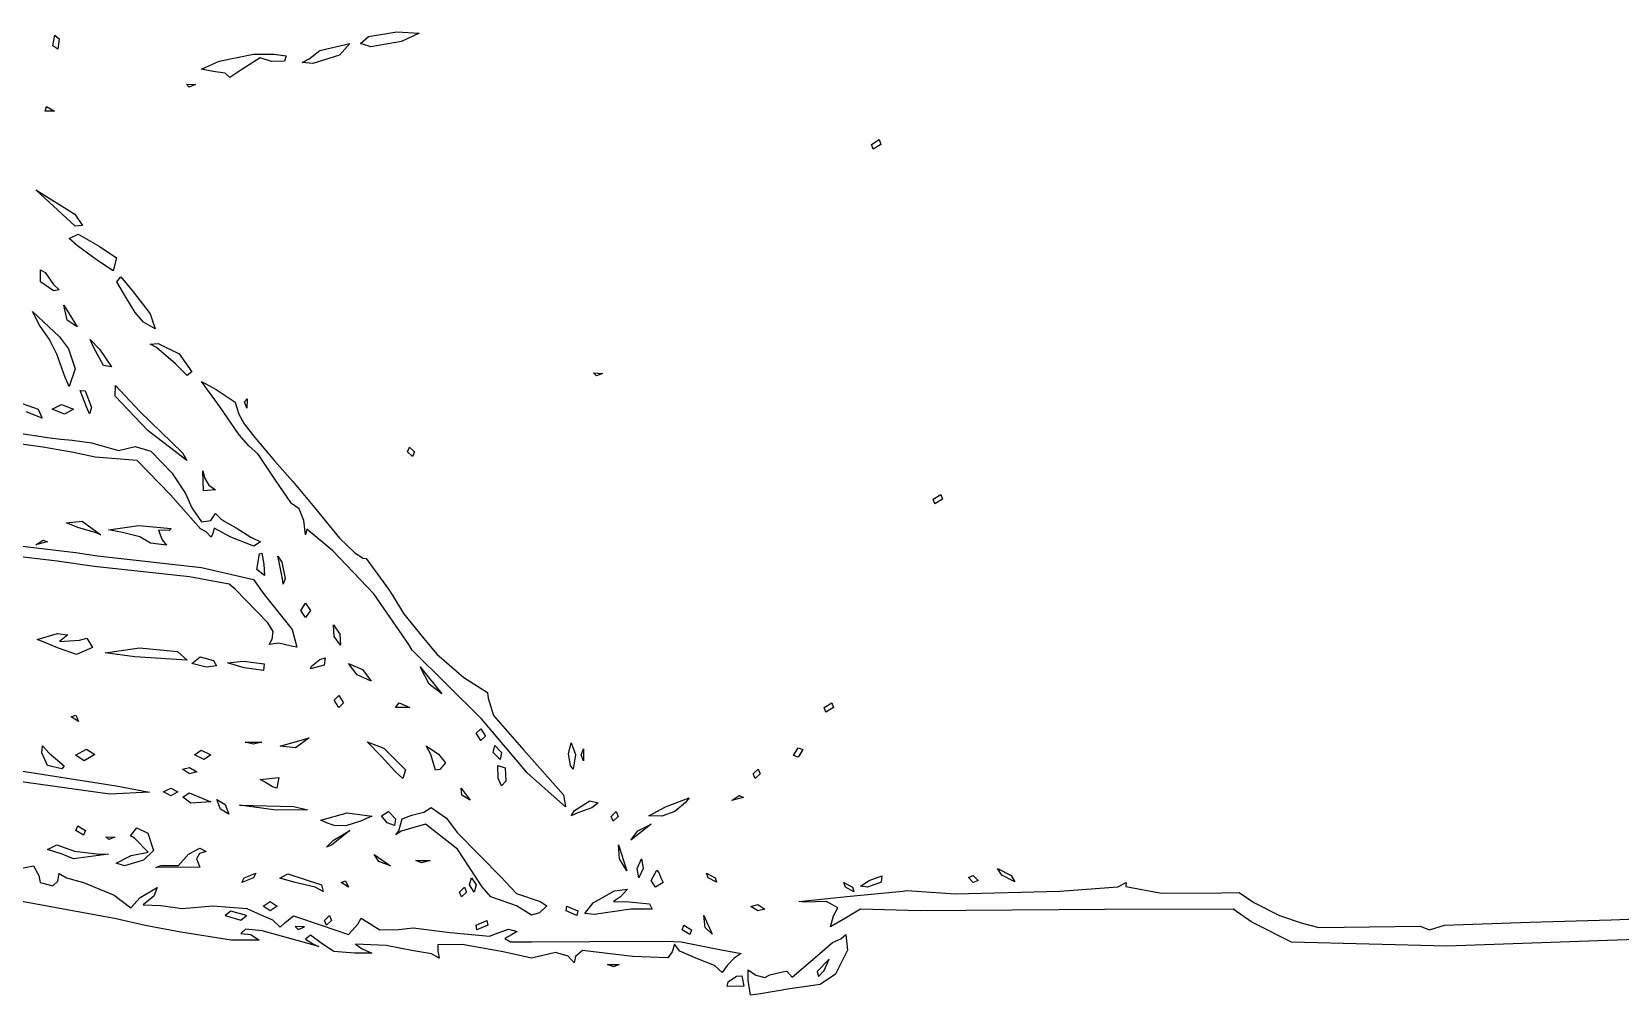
# Model space of a CAD drawing. Extents: x -2 to 136, y 0 to 93.
# Drawn here: x 39.5 to 62.65, y -0.05 to 14 of the extents above; entities that cross this region are included whole.
import ezdxf

# ---------------------------------------------------------------- set-up
doc = ezdxf.new("R2010")
doc.units = 0

msp = doc.modelspace()

# ---------------------------------------------------------------- linework, layer by layer
at = {"layer": 'Image'}
for p, q in [((39.806261, 13.794426), (39.83564, 13.94971)), ((39.83564, 13.94971), (39.900103, 13.89465)), ((39.900103, 13.89465), (39.876028, 13.748356)), ((44.288443, 13.830357), (44.407449, 13.92849)), ((44.407449, 13.92849), (44.81858, 14.000113)), ((44.81858, 14.000113), (45.146406, 13.979211)), ((45.146406, 13.979211), (44.887596, 13.858005)), ((39.876028, 13.748356), (39.806261, 13.794426)), ((39.806261, 13.794426), (39.806261, 13.794426)), ((42.230463, 13.569927), (42.728755, 13.675205)), ((42.728755, 13.675205), (43.030485, 13.675205)), ((43.030485, 13.675205), (43.205102, 13.647715)), ((43.541776, 13.603477), (43.697062, 13.729101)), ((43.697062, 13.729101), (44.134577, 13.828425)), ((44.134577, 13.828425), (43.983315, 13.657296)), ((44.288443, 13.830304), (44.288443, 13.830357)), ((44.44076, 13.780721), (44.288443, 13.830304)), ((44.887596, 13.858005), (44.44076, 13.780721)), ((41.971653, 13.452611), (42.230463, 13.569927)), ((42.144193, 13.422555), (41.971653, 13.452611)), ((42.562525, 13.450415), (42.383597, 13.331667)), ((42.827761, 13.620853), (42.562525, 13.450415)), ((42.990941, 13.56416), (42.827761, 13.620853)), ((43.18256, 13.572626), (42.990941, 13.56416)), ((43.205102, 13.647715), (43.18256, 13.572626)), ((43.441049, 13.549902), (43.541776, 13.603477)), ((43.593536, 13.537146), (43.441049, 13.549902)), ((43.541776, 13.603477), (43.541776, 13.603477)), ((43.983315, 13.657296), (43.593536, 13.537146)), ((41.751663, 13.234225), (41.883944, 13.228668)), ((41.751663, 13.234119), (41.751663, 13.234225)), ((41.793359, 13.19242), (41.751663, 13.234119)), ((41.883944, 13.228668), (41.793359, 13.19242)), ((42.316733, 13.395514), (42.144193, 13.422555)), ((42.383597, 13.331667), (42.316728, 13.396493)), ((42.316728, 13.396493), (42.316733, 13.395514)), ((39.832137, 12.841266), (39.694104, 12.841266)), ((39.694104, 12.841266), (39.69411, 12.841266)), ((39.69411, 12.841266), (39.71136, 12.909211)), ((39.71136, 12.909211), (39.832137, 12.841266)), ((51.737473, 12.357926), (51.849145, 12.426955)), ((51.763825, 12.288922), (51.737473, 12.357926)), ((51.737473, 12.357926), (51.737473, 12.357926)), ((51.875498, 12.357926), (51.763825, 12.288922)), ((51.849145, 12.426955), (51.875498, 12.357926)), ((40.12923, 11.165), (39.556077, 11.694748)), ((39.556077, 11.694748), (40.12411, 11.341133)), ((40.12411, 11.341133), (40.237518, 11.173831)), ((40.129243, 11.165), (40.12923, 11.165)), ((40.237518, 11.173831), (40.129243, 11.165)), ((40.04306, 10.982971), (40.174087, 11.047473)), ((40.166308, 10.878404), (40.04306, 10.982971)), ((40.174087, 11.047473), (40.481524, 10.874938)), ((40.455651, 10.665388), (40.166308, 10.878404)), ((40.686558, 10.515581), (40.455651, 10.665388)), ((40.455651, 10.665388), (40.455651, 10.665388)), ((40.481524, 10.874938), (40.731971, 10.702403)), ((40.731971, 10.702403), (40.686558, 10.515581)), ((39.627337, 10.353207), (39.624955, 10.529842)), ((39.624955, 10.529842), (39.694157, 10.489864)), ((39.694157, 10.489864), (39.814937, 10.315451)), ((40.736225, 10.350491), (40.7966, 10.426099)), ((40.7966, 10.426099), (40.979419, 10.201812)), ((39.817318, 10.221577), (39.627337, 10.353207)), ((39.627337, 10.353207), (39.627337, 10.353207)), ((39.814937, 10.315451), (39.899963, 10.237141)), ((39.899963, 10.237141), (39.817318, 10.221577)), ((40.86739, 10.131195), (40.736225, 10.350491)), ((40.979419, 10.201812), (41.222748, 9.887329)), ((40.015763, 9.792714), (39.967747, 10.012001)), ((39.967747, 10.012001), (40.159389, 9.695109)), ((41.005423, 9.905215), (40.86739, 10.131195)), ((39.609141, 9.718525), (39.510066, 9.920084)), ((39.510066, 9.920084), (39.901159, 9.552049)), ((40.159389, 9.695109), (40.015763, 9.792714)), ((40.015763, 9.792714), (40.015763, 9.792714)), ((41.126199, 9.763001), (41.005423, 9.905215)), ((41.298742, 9.669127), (41.126199, 9.763001)), ((41.126199, 9.763001), (41.126199, 9.763001)), ((41.222748, 9.887329), (41.298742, 9.669127)), ((39.757834, 9.511013), (39.609141, 9.718525)), ((39.865276, 9.299214), (39.757834, 9.511013)), ((39.901159, 9.552049), (40.034707, 9.377742)), ((40.401604, 9.391051), (40.351606, 9.511525)), ((40.351606, 9.511525), (40.487509, 9.369884)), ((39.98487, 8.956023), (39.865276, 9.299214)), ((40.034707, 9.377742), (40.129105, 9.083843)), ((40.543998, 9.132236), (40.401604, 9.391051)), ((40.487509, 9.369884), (40.66034, 9.111069)), ((41.223433, 9.443448), (41.342581, 9.455635)), ((41.317551, 9.394649), (41.223433, 9.443448)), ((41.592744, 9.157477), (41.317551, 9.394649)), ((41.342581, 9.455635), (41.647408, 9.302078)), ((41.647408, 9.302078), (41.83361, 9.042357)), ((40.129105, 9.083843), (40.043906, 8.82861)), ((40.66034, 9.111069), (40.543998, 9.132236)), ((40.543998, 9.132236), (40.543998, 9.132236)), ((41.76497, 8.986718), (41.592736, 9.157477)), ((41.592736, 9.157477), (41.592744, 9.157477)), ((41.83361, 9.042357), (41.76497, 8.986718)), ((40.043906, 8.82861), (39.98487, 8.956023)), ((39.98487, 8.956023), (39.98487, 8.956023)), ((40.716317, 8.686923), (40.717326, 8.838972)), ((40.717326, 8.838972), (41.074439, 8.464111)), ((42.245449, 8.524859), (41.971656, 8.900302)), ((41.971656, 8.900302), (42.186291, 8.782007)), ((47.687075, 9.024048), (47.819356, 9.018491)), ((47.687075, 9.023942), (47.687075, 9.024048)), ((47.72877, 8.982243), (47.687075, 9.023942)), ((47.819356, 9.018491), (47.72877, 8.982243)), ((39.205943, 8.631909), (39.590586, 8.493876)), ((40.295168, 8.528378), (40.203413, 8.769942)), ((40.203413, 8.769942), (40.279105, 8.760946)), ((40.279105, 8.760946), (40.37086, 8.519382)), ((41.19447, 8.178282), (40.716317, 8.686923)), ((42.186291, 8.782007), (42.461566, 8.599947)), ((42.461566, 8.599947), (42.481092, 8.530309)), ((42.634495, 8.51245), (42.598247, 8.603017)), ((42.598247, 8.603017), (42.598249, 8.603017)), ((42.598249, 8.603017), (42.639945, 8.644715)), ((42.639945, 8.644715), (42.634495, 8.51245)), ((39.650915, 8.363129), (39.418044, 8.457866)), ((39.590586, 8.493876), (39.650915, 8.363129)), ((39.797636, 8.493876), (39.931594, 8.562906)), ((39.97425, 8.424873), (39.797636, 8.493876)), ((39.797636, 8.493876), (39.797636, 8.493876)), ((39.931594, 8.562906), (40.108208, 8.493876)), ((40.108208, 8.493876), (39.97425, 8.424873)), ((40.340917, 8.429473), (40.295168, 8.528378)), ((40.295168, 8.528378), (40.295168, 8.528378)), ((40.37086, 8.519382), (40.340917, 8.429473)), ((41.074439, 8.464111), (41.697032, 7.860756)), ((42.521515, 8.123407), (42.245449, 8.524859)), ((42.481092, 8.530309), (42.51639, 8.423206)), ((42.51639, 8.423206), (42.592791, 8.283453)), ((39.659603, 7.939601), (38.486323, 8.109252)), ((39.251269, 8.157459), (39.762377, 8.080148)), ((41.756952, 7.74627), (41.19447, 8.178282)), ((41.19447, 8.178282), (41.19447, 8.178282)), ((42.661818, 7.96008), (42.521515, 8.123407)), ((42.592791, 8.283453), (42.751752, 8.08327)), ((40.108208, 7.861999), (39.659603, 7.939601)), ((39.762377, 8.080148), (39.923617, 8.056071)), ((39.923617, 8.056071), (40.087978, 8.043371)), ((40.087978, 8.043371), (40.367021, 8.005271)), ((40.367021, 8.005271), (40.522307, 7.960212)), ((40.522307, 7.960212), (40.763864, 7.893088)), ((40.763864, 7.893088), (41.005423, 7.952328)), ((41.005423, 7.952328), (41.232307, 7.882101)), ((41.232307, 7.882101), (41.538372, 7.565375)), ((42.799851, 7.840938), (42.661818, 7.96008)), ((42.751752, 8.08327), (43.036658, 7.743545)), ((44.973866, 7.872741), (45.004301, 7.941744)), ((45.046954, 7.803711), (44.973866, 7.872741)), ((44.973866, 7.872741), (44.973866, 7.872741)), ((45.004301, 7.941744), (45.077389, 7.872741)), ((45.077389, 7.872741), (45.046954, 7.803711)), ((40.423372, 7.793604), (40.108208, 7.861999)), ((41.035328, 7.74762), (40.423372, 7.793604)), ((41.520312, 7.2465), (41.035328, 7.74762)), ((41.697032, 7.860756), (41.756952, 7.74627)), ((43.041407, 7.475681), (42.799851, 7.840938)), ((43.036658, 7.743545), (43.301265, 7.443349)), ((41.538372, 7.565375), (41.739045, 7.267111)), ((41.999345, 7.30447), (41.990534, 7.596728)), ((41.990534, 7.596728), (42.015696, 7.493197)), ((42.015696, 7.493197), (42.07733, 7.389665)), ((43.282966, 7.118177), (43.041407, 7.475681)), ((43.301265, 7.443349), (43.620251, 7.062879)), ((41.956265, 6.751888), (41.520312, 7.2465)), ((41.739045, 7.267111), (41.833618, 7.056053)), ((42.178687, 7.320662), (41.999331, 7.304523)), ((41.999331, 7.304523), (41.999345, 7.30447)), ((42.07733, 7.389665), (42.178687, 7.320662)), ((52.634684, 7.182471), (52.746357, 7.251474)), ((52.661037, 7.113441), (52.634684, 7.182471)), ((52.634684, 7.182471), (52.634684, 7.182471)), ((52.772709, 7.182471), (52.661037, 7.113441)), ((52.746357, 7.251474), (52.772709, 7.182471)), ((41.833618, 7.056053), (41.971653, 6.853329)), ((42.109684, 6.871321), (42.1787, 6.975434)), ((42.1787, 6.975434), (42.247717, 6.90233)), ((43.393972, 7.042877), (43.282966, 7.118177)), ((43.462735, 6.874549), (43.393972, 7.042877)), ((43.620251, 7.062879), (43.986254, 6.616501)), ((40.004841, 6.837798), (40.233216, 6.863463)), ((40.169078, 6.768504), (40.004841, 6.837798)), ((40.42162, 6.694897), (40.169078, 6.768504)), ((40.233216, 6.863463), (40.507364, 6.661639)), ((40.61733, 6.736532), (41.059847, 6.801206)), ((40.821379, 6.699501), (40.61733, 6.736532)), ((41.059847, 6.801206), (41.530702, 6.756121)), ((41.499201, 6.727414), (41.344765, 6.730731)), ((41.344765, 6.730731), (41.398135, 6.591551)), ((41.530702, 6.756121), (41.499201, 6.727414)), ((42.040667, 6.705242), (41.956265, 6.751888)), ((41.971653, 6.853329), (42.109684, 6.871321)), ((42.154677, 6.761192), (42.144193, 6.699501)), ((42.401336, 6.630736), (42.154677, 6.761192)), ((42.247717, 6.90233), (42.304422, 6.864309)), ((42.304422, 6.864309), (42.476287, 6.764853)), ((42.476287, 6.764853), (42.691576, 6.630365)), ((43.488981, 6.663914), (43.462735, 6.874549)), ((43.510095, 6.745009), (43.488981, 6.663914)), ((43.886255, 6.429183), (43.510095, 6.745009)), ((39.074914, 6.533554), (40.137524, 6.406845)), ((39.556077, 6.519452), (39.663188, 6.587661)), ((39.72813, 6.560542), (39.556077, 6.519452)), ((39.556077, 6.519452), (39.556077, 6.519452)), ((39.663188, 6.587661), (39.72813, 6.560542)), ((40.507364, 6.661639), (40.42162, 6.694976)), ((40.42162, 6.694976), (40.42162, 6.694897)), ((41.074439, 6.635286), (40.821379, 6.699501)), ((41.229725, 6.541148), (41.074439, 6.635286)), ((41.464384, 6.51036), (41.229725, 6.541148)), ((41.229725, 6.541148), (41.229725, 6.541148)), ((41.398135, 6.591551), (41.464384, 6.51036)), ((42.113758, 6.630497), (42.040667, 6.705242)), ((42.144193, 6.699501), (42.113758, 6.630497)), ((42.401336, 6.630603), (42.401336, 6.630736)), ((42.734089, 6.497465), (42.401336, 6.630603)), ((42.691576, 6.630365), (42.834358, 6.561335)), ((42.834358, 6.561335), (42.734089, 6.497465)), ((43.986254, 6.616501), (44.205911, 6.399755)), ((39.866361, 6.278258), (39.210706, 6.357368)), ((40.409944, 6.202376), (39.866361, 6.278258)), ((40.137524, 6.406845), (40.455352, 6.354643)), ((40.455352, 6.354643), (41.971672, 6.184728)), ((42.776843, 6.158825), (42.818213, 6.38769)), ((42.818213, 6.38769), (42.851058, 6.395098)), ((42.851058, 6.395098), (42.880342, 6.236904)), ((43.105211, 6.262463), (43.082636, 6.352834)), ((43.082636, 6.352834), (43.144362, 6.265902)), ((43.152937, 6.020898), (43.105211, 6.262463)), ((43.144362, 6.265902), (43.192087, 6.024338)), ((44.482853, 5.80058), (43.886255, 6.429183)), ((44.205911, 6.399755), (44.33081, 6.322311)), ((44.33081, 6.322311), (44.372003, 6.319665)), ((44.372003, 6.319665), (44.700327, 5.869477)), ((41.798359, 6.048362), (40.409944, 6.202376)), ((42.373497, 5.943772), (41.798359, 6.048362)), ((41.971672, 6.184728), (42.73085, 6.01267)), ((42.776851, 6.158693), (42.776843, 6.158825)), ((42.888994, 6.070693), (42.776851, 6.158693)), ((42.880342, 6.236904), (42.888994, 6.070693)), ((43.164695, 5.94365), (43.152937, 6.020898)), ((43.152937, 6.020898), (43.152937, 6.020898)), ((43.192087, 6.024338), (43.164695, 5.94365)), ((42.461129, 5.872467), (42.373497, 5.943772)), ((42.937894, 5.377962), (42.461129, 5.872467)), ((42.73085, 6.01267), (42.886137, 5.792801)), ((42.886137, 5.792801), (43.294879, 5.28244)), ((44.992837, 5.063796), (44.482853, 5.80058)), ((44.700327, 5.869477), (44.76084, 5.775286)), ((43.420997, 5.562058), (43.490013, 5.66559)), ((43.490013, 5.458527), (43.420997, 5.562058)), ((43.420997, 5.562058), (43.420997, 5.562058)), ((43.490013, 5.66559), (43.55903, 5.562058)), ((43.55903, 5.562058), (43.490013, 5.458527)), ((44.76084, 5.775286), (44.918293, 5.515836)), ((43.015362, 5.251332), (42.937894, 5.377962)), ((43.906353, 5.178307), (43.896034, 5.350048)), ((43.896034, 5.350048), (43.990175, 5.216196)), ((44.918293, 5.515836), (45.214295, 5.153066)), ((39.575042, 5.135974), (39.872301, 5.225006)), ((39.689331, 5.092053), (39.575042, 5.135974)), ((39.872301, 5.225006), (40.021938, 5.202781)), ((40.021938, 5.202781), (39.901159, 5.108325)), ((39.901159, 5.108325), (40.192801, 5.125523)), ((40.192801, 5.125523), (40.301005, 5.154366)), ((40.301005, 5.154366), (40.384274, 5.019796)), ((42.960763, 5.06203), (43.003297, 5.143462)), ((43.003297, 5.143462), (43.015362, 5.251332)), ((43.294879, 5.28244), (43.359963, 5.02477)), ((43.906356, 5.178307), (43.906353, 5.178307)), ((43.99927, 5.052214), (43.906356, 5.178307)), ((43.990175, 5.216196), (43.99927, 5.052214)), ((45.214295, 5.153066), (45.404827, 4.921715)), ((39.87382, 5.015986), (39.689331, 5.092053)), ((40.148501, 4.916363), (39.87382, 5.016091)), ((39.87382, 5.016091), (39.87382, 5.015986)), ((40.384274, 5.019796), (40.148501, 4.916363)), ((40.566466, 4.9405), (41.069772, 5.016515)), ((41.002491, 4.882318), (40.566466, 4.9405)), ((41.53066, 4.848161), (41.002491, 4.882318)), ((41.069772, 5.016515), (41.621442, 4.960873)), ((41.621442, 4.960873), (41.764604, 4.833159)), ((41.833618, 4.787703), (41.955166, 4.883651)), ((41.955166, 4.883651), (42.14708, 4.829481)), ((43.098369, 5.08192), (42.960763, 5.06203)), ((43.282964, 5.037972), (43.098369, 5.08192)), ((43.282982, 5.037999), (43.282964, 5.037972)), ((43.359963, 5.02477), (43.282982, 5.037999)), ((43.697062, 4.846441), (43.773448, 4.867343)), ((43.773448, 4.867343), (43.759865, 4.762356)), ((45.042882, 4.980796), (44.992837, 5.063796)), ((46.053973, 3.977656), (45.042882, 4.980796)), ((45.404827, 4.921715), (45.795658, 4.580852)), ((41.764604, 4.833159), (41.53066, 4.84824)), ((41.53066, 4.84824), (41.53066, 4.848161)), ((42.038204, 4.733781), (41.833618, 4.787703)), ((41.833618, 4.787703), (41.833618, 4.787703)), ((42.188652, 4.751032), (42.038204, 4.733781)), ((42.14708, 4.829481), (42.188652, 4.751032)), ((42.351243, 4.797202), (42.584322, 4.822337)), ((42.592799, 4.72378), (42.351243, 4.797202)), ((42.584322, 4.822337), (42.883655, 4.781089)), ((42.8758, 4.682442), (42.592799, 4.723912)), ((42.592799, 4.723912), (42.592799, 4.72378)), ((42.883655, 4.781089), (42.8758, 4.682442)), ((43.759865, 4.762356), (43.55903, 4.708408)), ((43.55903, 4.708408), (43.57628, 4.746931)), ((43.57628, 4.746931), (43.576283, 4.746852)), ((43.576283, 4.746852), (43.697062, 4.846441)), ((44.241717, 4.621863), (44.115845, 4.78855)), ((44.115845, 4.78855), (44.318211, 4.698539)), ((44.318211, 4.698539), (44.447735, 4.528994)), ((45.290162, 4.483459), (45.161611, 4.736745)), ((45.161611, 4.736745), (45.477627, 4.346379)), ((44.447735, 4.528994), (44.241717, 4.621863)), ((44.241717, 4.621863), (44.241717, 4.621863)), ((45.477627, 4.346379), (45.290162, 4.483459)), ((45.290162, 4.483459), (45.290162, 4.483459)), ((45.795658, 4.580852), (46.140418, 4.364238)), ((43.904112, 4.254092), (43.973128, 4.319021)), ((43.973128, 4.146486), (43.904112, 4.254092)), ((43.904112, 4.254092), (43.904112, 4.254092)), ((43.973128, 4.319021), (44.042145, 4.211415)), ((44.042145, 4.211415), (43.973128, 4.146486)), ((44.801323, 4.146486), (44.853086, 4.214458)), ((44.853086, 4.214458), (45.008373, 4.146486)), ((46.140418, 4.364238), (46.149943, 4.279678)), ((46.149943, 4.279678), (46.229011, 4.026584)), ((51.047311, 4.146486), (51.158978, 4.21549)), ((51.158978, 4.21549), (51.18533, 4.146486)), ((40.074188, 4.007766), (40.139133, 4.034885)), ((40.181299, 3.93953), (40.074188, 4.007766)), ((40.074188, 4.007766), (40.074188, 4.007766)), ((40.139133, 4.034885), (40.181299, 3.93953)), ((45.008373, 4.146486), (44.801323, 4.146486)), ((44.801323, 4.146486), (44.801323, 4.146486)), ((46.722953, 3.189252), (46.053973, 3.977656)), ((46.229011, 4.026584), (46.669483, 3.520483)), ((51.073663, 4.077457), (51.047311, 4.146486)), ((51.047311, 4.146486), (51.047311, 4.146486)), ((51.18533, 4.146486), (51.073663, 4.077457)), ((45.974604, 3.770064), (46.04362, 3.834993)), ((46.04362, 3.662458), (45.974604, 3.770064)), ((45.974604, 3.770064), (45.974604, 3.770064)), ((46.04362, 3.834993), (46.112636, 3.727413)), ((46.112636, 3.727413), (46.04362, 3.662458)), ((39.647382, 3.486272), (39.652851, 3.583851)), ((39.728619, 3.299001), (39.647382, 3.486272)), ((39.652851, 3.583851), (39.750908, 3.477277)), ((39.750908, 3.477277), (39.970175, 3.29437)), ((40.137786, 3.452141), (40.294734, 3.537443)), ((40.294734, 3.537443), (40.41544, 3.459576)), ((41.868127, 3.454787), (41.967579, 3.523817)), ((41.967579, 3.523817), (42.109684, 3.454787)), ((42.610052, 3.640604), (42.851611, 3.640604)), ((42.730832, 3.609039), (42.610052, 3.640604)), ((42.610052, 3.640604), (42.610052, 3.640604)), ((42.851611, 3.640604), (42.730832, 3.609039)), ((43.117351, 3.581602), (43.540959, 3.702913)), ((43.342114, 3.558318), (43.117351, 3.581602)), ((43.117351, 3.581602), (43.117351, 3.581602)), ((43.540959, 3.702913), (43.342114, 3.558318)), ((44.594274, 3.429916), (44.387225, 3.644361)), ((44.387225, 3.644361), (44.628797, 3.552269)), ((44.628797, 3.552269), (44.94509, 3.235686)), ((45.315011, 3.457565), (45.245375, 3.587763)), ((45.245375, 3.587763), (45.427443, 3.463386)), ((46.225711, 3.489289), (46.245449, 3.59282)), ((46.324903, 3.385757), (46.225711, 3.489289)), ((46.225711, 3.489289), (46.225711, 3.489289)), ((46.245449, 3.59282), (46.344641, 3.489289)), ((46.344641, 3.489289), (46.324903, 3.385757)), ((46.669483, 3.520483), (47.248441, 2.869437)), ((47.321289, 3.471271), (47.361079, 3.630629)), ((47.361079, 3.630629), (47.423947, 3.458359)), ((47.503862, 3.454787), (47.538673, 3.541068)), ((47.538673, 3.541068), (47.538673, 3.368533)), ((50.598702, 3.446638), (50.667719, 3.558318)), ((50.667719, 3.558318), (50.736738, 3.53186)), ((50.736738, 3.53186), (50.667719, 3.420206)), ((39.176487, 3.243967), (40.729357, 3.003726)), ((39.728619, 3.298921), (39.728619, 3.299001)), ((39.935669, 3.252593), (39.728619, 3.298921)), ((39.970175, 3.29437), (39.935669, 3.252593)), ((40.262106, 3.369327), (40.137786, 3.452141)), ((40.137786, 3.452141), (40.137786, 3.452141)), ((40.41544, 3.459576), (40.262106, 3.369327)), ((41.695585, 3.244126), (41.799111, 3.271246)), ((41.799111, 3.177266), (41.695585, 3.244126)), ((41.695585, 3.244126), (41.695585, 3.244126)), ((41.799111, 3.271246), (41.902634, 3.204386)), ((42.010232, 3.385757), (41.868127, 3.454787)), ((41.868127, 3.454787), (41.868127, 3.454787)), ((42.109684, 3.454787), (42.010232, 3.385757)), ((44.801323, 3.207984), (44.594274, 3.429916)), ((45.381477, 3.233278), (45.315011, 3.457565)), ((45.427443, 3.463386), (45.526961, 3.340147)), ((45.526961, 3.340147), (45.445805, 3.239073)), ((46.298022, 3.115036), (46.289614, 3.300853)), ((46.289614, 3.300853), (46.397005, 3.266007)), ((46.397005, 3.266007), (46.405974, 3.072941)), ((47.349652, 3.299001), (47.321289, 3.471271)), ((47.38944, 3.247222), (47.349652, 3.299001)), ((47.349652, 3.299001), (47.349652, 3.299001)), ((47.423947, 3.458359), (47.38944, 3.247222)), ((47.538673, 3.368533), (47.503862, 3.454787)), ((47.503862, 3.454787), (47.503862, 3.454787)), ((50.012066, 3.177134), (50.085154, 3.246137)), ((50.085154, 3.246137), (50.115589, 3.177134)), ((50.667719, 3.420206), (50.598702, 3.446664)), ((50.598702, 3.446664), (50.598702, 3.446638)), ((40.63675, 2.880298), (38.762388, 3.14205)), ((41.902634, 3.204386), (41.799111, 3.177266)), ((42.827108, 3.097203), (43.101796, 3.122868)), ((42.89205, 3.060532), (42.827108, 3.097203)), ((43.007953, 2.985999), (42.89205, 3.060532)), ((43.101796, 3.122868), (43.072416, 2.967584)), ((44.907278, 3.108369), (44.801323, 3.207984)), ((44.801323, 3.207984), (44.801323, 3.207984)), ((44.94509, 3.235686), (44.907278, 3.108369)), ((45.445805, 3.239073), (45.381464, 3.233252)), ((45.381464, 3.233252), (45.381477, 3.233278)), ((46.298035, 3.115036), (46.298022, 3.115036)), ((46.343946, 3.001298), (46.298035, 3.115036)), ((46.405974, 3.072941), (46.343946, 3.001298)), ((46.722932, 3.189119), (46.722953, 3.189252)), ((47.278466, 2.69472), (46.722932, 3.189119)), ((50.042496, 3.10813), (50.012066, 3.177134)), ((50.012066, 3.177134), (50.012066, 3.177134)), ((50.115589, 3.177134), (50.042496, 3.10813)), ((41.212472, 2.908899), (40.63675, 2.880404)), ((40.63675, 2.880404), (40.63675, 2.880298)), ((40.729357, 3.003726), (41.212472, 2.908899)), ((41.419521, 2.913397), (41.523045, 2.970891)), ((41.523045, 2.855877), (41.419521, 2.913397)), ((41.419521, 2.913397), (41.419521, 2.913397)), ((41.523045, 2.970891), (41.626571, 2.913397)), ((41.626571, 2.913397), (41.523045, 2.855877)), ((41.698445, 2.836589), (41.793478, 2.901888)), ((41.816364, 2.748271), (41.698445, 2.836589)), ((41.793478, 2.901888), (42.109694, 2.767983)), ((42.247717, 2.660588), (42.19354, 2.801955)), ((42.19354, 2.801955), (42.316733, 2.729618)), ((43.007953, 2.98584), (43.007953, 2.985999)), ((43.072416, 2.967584), (43.007953, 2.98584)), ((45.768938, 2.86572), (45.755021, 2.970891)), ((45.755021, 2.970891), (45.887815, 2.792086)), ((45.887815, 2.792086), (45.768927, 2.86572)), ((45.768927, 2.86572), (45.768938, 2.86572)), ((47.248441, 2.869437), (47.278466, 2.69472)), ((47.408956, 2.641803), (47.632684, 2.782574)), ((47.632684, 2.782574), (47.753993, 2.753483)), ((48.73526, 2.69509), (49.080342, 2.825847)), ((49.080342, 2.825847), (49.028579, 2.76195)), ((49.701491, 2.790975), (49.808599, 2.859211)), ((49.873544, 2.832091), (49.701491, 2.790975)), ((49.701491, 2.790975), (49.701491, 2.790975)), ((49.808599, 2.859211), (49.873544, 2.832091)), ((41.816375, 2.748139), (41.816364, 2.748271)), ((42.109694, 2.767983), (41.816375, 2.748139)), ((42.370912, 2.588251), (42.247717, 2.660588)), ((42.247717, 2.660588), (42.247717, 2.660588)), ((42.316733, 2.729618), (42.370912, 2.588251)), ((42.524396, 2.722686), (43.317473, 2.702313)), ((42.524396, 2.722607), (42.524396, 2.722686)), ((43.062481, 2.649582), (42.524396, 2.722607)), ((43.516519, 2.650349), (43.062481, 2.649582)), ((43.317473, 2.702313), (43.516519, 2.650349)), ((43.713424, 2.502685), (44.097824, 2.607923)), ((44.097824, 2.607923), (44.456244, 2.559253)), ((44.456244, 2.559253), (44.287773, 2.488107)), ((44.597101, 2.563655), (44.697797, 2.62614)), ((44.680547, 2.464797), (44.597101, 2.563655)), ((44.697797, 2.62614), (44.801321, 2.522608)), ((44.895452, 2.523667), (45.038877, 2.576239)), ((45.038877, 2.576239), (45.215422, 2.619551)), ((45.215422, 2.619551), (45.317696, 2.68828)), ((45.317696, 2.68828), (45.543251, 2.530413)), ((47.359626, 2.565739), (47.408956, 2.641803)), ((47.458456, 2.607963), (47.359626, 2.565739)), ((47.408956, 2.641803), (47.408956, 2.641803)), ((47.663781, 2.683104), (47.458456, 2.607963)), ((47.753993, 2.753483), (47.663781, 2.683104)), ((47.941572, 2.557083), (48.01466, 2.626087)), ((47.972007, 2.488054), (47.941572, 2.557083)), ((47.941572, 2.557083), (47.941572, 2.557083)), ((48.045095, 2.557083), (47.972007, 2.488054)), ((48.01466, 2.626087), (48.045095, 2.557083)), ((48.493704, 2.562851), (48.73526, 2.69509)), ((48.683497, 2.559941), (48.493704, 2.562851)), ((48.873293, 2.628283), (48.683497, 2.559941)), ((49.028579, 2.76195), (48.873293, 2.628283)), ((40.142718, 2.350074), (40.16907, 2.419077)), ((40.142721, 2.350074), (40.142718, 2.350074)), ((40.254391, 2.28107), (40.142721, 2.350074)), ((40.16907, 2.419077), (40.280743, 2.350074)), ((40.280743, 2.350074), (40.254391, 2.28107)), ((40.936406, 2.272921), (41.02843, 2.391279)), ((41.02843, 2.391279), (41.188432, 2.312926)), ((43.794821, 2.460934), (43.713424, 2.502685)), ((43.904112, 2.426485), (43.794821, 2.460934)), ((44.136061, 2.349148), (43.869602, 2.136952)), ((43.894502, 2.208284), (44.136061, 2.349148)), ((44.076652, 2.419077), (43.904112, 2.426485)), ((43.904112, 2.426485), (43.904112, 2.426485)), ((44.287773, 2.488107), (44.076652, 2.419077)), ((44.78407, 2.424527), (44.680547, 2.464797)), ((44.680547, 2.464797), (44.680547, 2.464797)), ((44.801321, 2.522608), (44.78407, 2.424527)), ((44.804217, 2.288628), (44.847694, 2.345999)), ((44.880553, 2.340178), (44.804217, 2.288628)), ((44.847694, 2.345999), (44.895452, 2.523667)), ((45.236757, 2.442271), (44.880553, 2.340178)), ((45.701602, 2.077897), (45.236757, 2.442271)), ((45.543251, 2.530413), (45.698538, 2.32044)), ((45.698538, 2.32044), (46.351555, 1.660306)), ((48.528102, 2.442149), (48.231309, 2.212173)), ((48.231309, 2.212173), (48.330771, 2.344253)), ((48.330771, 2.344253), (48.528102, 2.442149)), ((48.330771, 2.344253), (48.330771, 2.344253)), ((39.728619, 2.074246), (39.862816, 2.141725)), ((39.862816, 2.141725), (40.120504, 2.050433)), ((40.578383, 2.259322), (40.710664, 2.253765)), ((40.578383, 2.259216), (40.578383, 2.259322)), ((40.620081, 2.217518), (40.578383, 2.259216)), ((40.710664, 2.253765), (40.620081, 2.217518)), ((40.997602, 2.241727), (40.936406, 2.272921)), ((41.197264, 2.035802), (40.997602, 2.241727)), ((41.188432, 2.312926), (41.275242, 2.058513)), ((41.785273, 2.007571), (41.94801, 2.093587)), ((41.94801, 2.093587), (42.039184, 2.046881)), ((43.793356, 2.109981), (43.8945, 2.208284)), ((43.869602, 2.136952), (43.793356, 2.109981)), ((43.8945, 2.208284), (43.894502, 2.208284)), ((48.065227, 1.938621), (48.049776, 2.143038)), ((48.049776, 2.143038), (48.171045, 1.762858)), ((39.93974, 2.005216), (39.728619, 2.074246)), ((40.108208, 1.937933), (39.93974, 2.005216)), ((40.617015, 2.007915), (40.108208, 1.936848)), ((40.108208, 1.936848), (40.108208, 1.937933)), ((40.120504, 2.050433), (40.442237, 2.010561)), ((40.442237, 2.010561), (40.617015, 2.007915)), ((40.729494, 1.876814), (40.94601, 1.985716)), ((40.850136, 1.833952), (40.729494, 1.876814)), ((40.729494, 1.876814), (40.729494, 1.876814)), ((41.126199, 1.91838), (40.850136, 1.833952)), ((40.94601, 1.985716), (41.197264, 2.035802)), ((41.275242, 2.058513), (41.126199, 1.91838)), ((41.635565, 1.84011), (41.785273, 2.007571)), ((41.944385, 2.017281), (41.901465, 1.936689)), ((41.901465, 1.936689), (41.948984, 1.817098)), ((42.039184, 2.046881), (41.944385, 2.017281)), ((44.554729, 1.900097), (44.490751, 2.001856)), ((44.490751, 2.001856), (44.725272, 1.837021)), ((44.725272, 1.837021), (44.554729, 1.900097)), ((44.554729, 1.900097), (44.554729, 1.900097)), ((45.095958, 1.914914), (45.303007, 1.912268)), ((45.095958, 1.914835), (45.095958, 1.914914)), ((45.180915, 1.880465), (45.095958, 1.914835)), ((45.303007, 1.912268), (45.180915, 1.880465)), ((46.064879, 1.52812), (45.701602, 2.077897)), ((48.171045, 1.762858), (48.065227, 1.938621)), ((48.065227, 1.938621), (48.065227, 1.938621)), ((48.321161, 1.797889), (48.383716, 1.935922)), ((48.383716, 1.935922), (48.410175, 1.797889)), ((39.305596, 1.790957), (39.524464, 1.838208)), ((39.524464, 1.838208), (39.599778, 1.694146)), ((39.599778, 1.694146), (39.621474, 1.591197)), ((39.880656, 1.613739), (39.898159, 1.726478)), ((39.898159, 1.726478), (40.004542, 1.660226)), ((40.004542, 1.660226), (40.254777, 1.591197)), ((41.308352, 1.810324), (41.383414, 1.84263)), ((41.308357, 1.810219), (41.308352, 1.810324)), ((41.948984, 1.817098), (41.308357, 1.810219)), ((41.383414, 1.84263), (41.635565, 1.84011)), ((42.730832, 1.659962), (42.558292, 1.593049)), ((42.558292, 1.593049), (42.592799, 1.659962)), ((42.592799, 1.659962), (42.765341, 1.726848)), ((42.592799, 1.659962), (42.592799, 1.659962)), ((42.765341, 1.726848), (42.730832, 1.659962)), ((43.113003, 1.656628), (43.229708, 1.718964)), ((43.338799, 1.590747), (43.113003, 1.656628)), ((43.229708, 1.718964), (43.72179, 1.557886)), ((45.880629, 1.557277), (45.907754, 1.660809)), ((45.907754, 1.660809), (45.974604, 1.557277)), ((46.351555, 1.660306), (46.405593, 1.604241)), ((48.347619, 1.659856), (48.321161, 1.797889)), ((48.321161, 1.797889), (48.321161, 1.797889)), ((48.410175, 1.797889), (48.347619, 1.659856)), ((48.52821, 1.622232), (48.60789, 1.770928)), ((48.590682, 1.525795), (48.52821, 1.622232)), ((48.52821, 1.622232), (48.52821, 1.622232)), ((48.60789, 1.770928), (48.638325, 1.740501)), ((48.638325, 1.740501), (48.666243, 1.660809)), ((48.666243, 1.660809), (48.700753, 1.591779)), ((49.356408, 1.659962), (49.335083, 1.727907)), ((49.335083, 1.727907), (49.459934, 1.659962)), ((49.356411, 1.659962), (49.356408, 1.659962)), ((49.477752, 1.595688), (49.356411, 1.659962)), ((49.459934, 1.659962), (49.477752, 1.595688)), ((51.575205, 1.539772), (51.702857, 1.622232)), ((51.702857, 1.622232), (51.70286, 1.622232)), ((51.70286, 1.622232), (51.887403, 1.691818)), ((51.887403, 1.691818), (51.878345, 1.595509)), ((53.152309, 1.663931), (53.221328, 1.694358)), ((53.221328, 1.590826), (53.152309, 1.663931)), ((53.152309, 1.663931), (53.152309, 1.663931)), ((53.221328, 1.694358), (53.290342, 1.62128)), ((53.290342, 1.62128), (53.221328, 1.590826)), ((53.635427, 1.700126), (53.575211, 1.796884)), ((53.575211, 1.796884), (53.773457, 1.694358)), ((53.827899, 1.604181), (53.635427, 1.700178)), ((53.635427, 1.700178), (53.635427, 1.700126)), ((53.773457, 1.694358), (53.827899, 1.604181)), ((39.621474, 1.591197), (39.803829, 1.54471)), ((39.803829, 1.54471), (39.880656, 1.613739)), ((40.254777, 1.591197), (40.701935, 1.408476)), ((40.701935, 1.408476), (40.941515, 1.225728)), ((41.079612, 1.373974), (41.326187, 1.522194)), ((41.278504, 1.395723), (41.122337, 1.269279)), ((41.326187, 1.522194), (41.278504, 1.395723)), ((43.628046, 1.522776), (43.338799, 1.590747)), ((43.743595, 1.461611), (43.628046, 1.522776)), ((43.628046, 1.522776), (43.628046, 1.522776)), ((43.72179, 1.557886), (43.743595, 1.461611)), ((44.008125, 1.591012), (44.073067, 1.618131)), ((44.115233, 1.522776), (44.008125, 1.591012)), ((44.008125, 1.591012), (44.008125, 1.591012)), ((44.073067, 1.618131), (44.115233, 1.522776)), ((45.733045, 1.453746), (45.806136, 1.522776)), ((45.763482, 1.384743), (45.733045, 1.453746)), ((45.733045, 1.453746), (45.733045, 1.453746)), ((45.836571, 1.453746), (45.763482, 1.384743)), ((45.806136, 1.522776), (45.836571, 1.453746)), ((45.947478, 1.453772), (45.880629, 1.557277)), ((45.880629, 1.557277), (45.880629, 1.557277)), ((45.974604, 1.557277), (45.947478, 1.453772)), ((46.190858, 1.384901), (46.064879, 1.52812)), ((46.405593, 1.604241), (46.563221, 1.432764)), ((46.563221, 1.432764), (46.908666, 1.316295)), ((47.682759, 1.295155), (47.993332, 1.470229)), ((47.993332, 1.470229), (48.183128, 1.493513)), ((48.183128, 1.493513), (48.079605, 1.385298)), ((48.700753, 1.591779), (48.590682, 1.525795)), ((50.680011, 1.316454), (51.42472, 1.395643)), ((51.357886, 1.522776), (51.336561, 1.590747)), ((51.336561, 1.590747), (51.461415, 1.522776)), ((51.357891, 1.522776), (51.357886, 1.522776)), ((51.479231, 1.458502), (51.357891, 1.522776)), ((51.42472, 1.395643), (52.193841, 1.464673)), ((51.461415, 1.522776), (51.479231, 1.458502)), ((51.681638, 1.524363), (51.575205, 1.539772)), ((51.878345, 1.595509), (51.681638, 1.524363)), ((52.193841, 1.464673), (52.254042, 1.474727)), ((52.254042, 1.474727), (52.962516, 1.428293)), ((52.962516, 1.428293), (54.480632, 1.46597)), ((54.480632, 1.46597), (55.330155, 1.529655)), ((55.330155, 1.529655), (55.451181, 1.591435)), ((55.451181, 1.591435), (55.442979, 1.533041)), ((55.442979, 1.533041), (55.963612, 1.436128)), ((55.963612, 1.436128), (56.838445, 1.442342)), ((56.838445, 1.442342), (57.096636, 1.447859)), ((57.096636, 1.447859), (57.311604, 1.299309)), ((40.728663, 1.06465), (39.300582, 1.327011)), ((40.941515, 1.225728), (41.079612, 1.373974)), ((41.122337, 1.269279), (41.377778, 1.259754)), ((41.377778, 1.259754), (41.690849, 1.214536)), ((41.690849, 1.214536), (42.137266, 1.250784)), ((42.137266, 1.250784), (42.633304, 1.21541)), ((42.398931, 1.177177), (42.316733, 1.109206)), ((42.627308, 1.109206), (42.398931, 1.177177)), ((42.633304, 1.21541), (42.873651, 1.108174)), ((42.868865, 1.247186), (42.972391, 1.316216)), ((42.972391, 1.178183), (42.868865, 1.247186)), ((42.868865, 1.247186), (42.868865, 1.247186)), ((42.972391, 1.316216), (43.075914, 1.247186)), ((43.075914, 1.247186), (42.972391, 1.178183)), ((46.561242, 1.251922), (46.190858, 1.384901)), ((46.779896, 1.114286), (46.561237, 1.251948)), ((46.561237, 1.251948), (46.561242, 1.251922)), ((47.006724, 1.25347), (46.900676, 1.151116)), ((46.908666, 1.316295), (47.006724, 1.25347)), ((47.443112, 1.112712), (47.285914, 1.178236)), ((47.285914, 1.178236), (47.285917, 1.178236)), ((47.285917, 1.178236), (47.299093, 1.246181)), ((47.299093, 1.246181), (47.458454, 1.178236)), ((47.458454, 1.178236), (47.443112, 1.112712)), ((47.56198, 1.141961), (47.682759, 1.295155)), ((48.231306, 1.20263), (47.696428, 1.12651)), ((48.079605, 1.385298), (47.976079, 1.316295)), ((47.976079, 1.316295), (48.206001, 1.311797)), ((48.206001, 1.311797), (48.503816, 1.280497)), ((48.543241, 1.203682), (48.231306, 1.20263)), ((48.503816, 1.280497), (48.543241, 1.203682)), ((49.977556, 1.24454), (50.08108, 1.27166)), ((50.08108, 1.17768), (49.977556, 1.24454)), ((49.977556, 1.24454), (49.977556, 1.24454)), ((50.08108, 1.27166), (50.184606, 1.2048)), ((50.184606, 1.2048), (50.08108, 1.17768)), ((50.759958, 1.307458), (50.680011, 1.316454)), ((51.084027, 1.315395), (50.759958, 1.307458)), ((51.245029, 1.22335), (51.084027, 1.315395)), ((51.183116, 1.106798), (51.245029, 1.22335)), ((51.577434, 1.205064), (51.357886, 1.074757)), ((52.447357, 1.1794), (51.577434, 1.205064)), ((55.132237, 1.197391), (52.447357, 1.1794)), ((57.008641, 1.202948), (55.132237, 1.197391)), ((57.283706, 1.012342), (57.008641, 1.202948)), ((57.311604, 1.299309), (57.682616, 1.109365)), ((41.150517, 0.966516), (40.728663, 1.06465)), ((41.668838, 0.870155), (41.150517, 0.966516)), ((42.316733, 1.109206), (42.543583, 1.043106)), ((42.543583, 1.043106), (42.627308, 1.109206)), ((42.627308, 1.109206), (42.627308, 1.109206)), ((42.873651, 1.108174), (43.006755, 1.046526)), ((43.006755, 1.046526), (43.117964, 0.942228)), ((43.117964, 0.942228), (43.189145, 1.003875)), ((43.189145, 1.003875), (43.312561, 1.106964)), ((43.312561, 1.106964), (43.714946, 0.970141)), ((43.47132, 0.943868), (43.339039, 0.949424)), ((43.339039, 0.949424), (43.380738, 0.907752)), ((43.380738, 0.907752), (43.47132, 0.944)), ((43.47132, 0.944), (43.47132, 0.943868)), ((43.714946, 0.970141), (44.112854, 0.834278)), ((43.766079, 1.040203), (43.839167, 1.109206)), ((43.796514, 0.971173), (43.766079, 1.040203)), ((43.766079, 1.040203), (43.766079, 1.040203)), ((43.869602, 1.040203), (43.796514, 0.971173)), ((43.839167, 1.109206), (43.869602, 1.040203)), ((44.112854, 0.834278), (44.250107, 0.987339)), ((44.250107, 0.987339), (44.30187, 1.072217)), ((44.30187, 1.072217), (44.574047, 0.903519)), ((44.842535, 0.906747), (45.059115, 0.929501)), ((45.059115, 0.929501), (45.594871, 0.862853)), ((45.974604, 0.971173), (46.131803, 1.036677)), ((45.974609, 0.971173), (45.974604, 0.971173)), ((45.987785, 0.903202), (45.974609, 0.971173)), ((46.147146, 0.971173), (45.987785, 0.903202)), ((46.131803, 1.036677), (46.147146, 0.971173)), ((46.900676, 1.151116), (46.779896, 1.114286)), ((47.56198, 1.141855), (47.56198, 1.141961)), ((47.696428, 1.12651), (47.56198, 1.141855)), ((48.976816, 0.90217), (49.003169, 0.971173)), ((49.003169, 0.971173), (49.114839, 0.90217)), ((49.311138, 0.93892), (49.296057, 1.109206)), ((49.296057, 1.109206), (49.414685, 0.837664)), ((49.311143, 0.93892), (49.311138, 0.93892)), ((49.414685, 0.837664), (49.311143, 0.93892)), ((51.139312, 0.948518), (51.183116, 1.106798)), ((51.357886, 1.074757), (51.139312, 0.948518)), ((57.857389, 0.724582), (57.283706, 1.012342)), ((57.682616, 1.109365), (58.017363, 0.999907)), ((58.017363, 0.999907), (58.255903, 0.934581)), ((58.255903, 0.934581), (59.735187, 0.958129)), ((59.735187, 0.958129), (59.873268, 0.902381)), ((59.873268, 0.902381), (60.088294, 0.97112)), ((60.088294, 0.97112), (61.331522, 1.015041)), ((61.331522, 1.015041), (62.518153, 1.050045)), ((62.518153, 1.050045), (63.830559, 1.092775)), ((42.403611, 0.750775), (41.668838, 0.870155)), ((42.814257, 0.750775), (42.403611, 0.750775)), ((42.615021, 0.910319), (42.54669, 0.849581)), ((42.54669, 0.849581), (42.692877, 0.835098)), ((42.856578, 0.887565), (42.615021, 0.910319)), ((42.692877, 0.835098), (42.814257, 0.750775)), ((43.683347, 0.658356), (42.856578, 0.887565)), ((43.559948, 0.827068), (43.490018, 0.764084)), ((43.490018, 0.764084), (43.605046, 0.695081)), ((43.730104, 0.696695), (43.559948, 0.827068)), ((43.605046, 0.695081), (43.683347, 0.658356)), ((43.899897, 0.58893), (43.730104, 0.696695)), ((44.664897, 0.6723), (44.21469, 0.695054)), ((44.21469, 0.695054), (44.314141, 0.626051)), ((44.574047, 0.903519), (44.842535, 0.906747)), ((45.594871, 0.862853), (46.170588, 0.810518)), ((46.170588, 0.810518), (46.297667, 0.858672)), ((46.297667, 0.858672), (46.444693, 0.91397)), ((46.490154, 0.828616), (46.39345, 0.778127)), ((46.39345, 0.778127), (46.475972, 0.728233)), ((46.444693, 0.91397), (46.574744, 0.876671)), ((46.475972, 0.728233), (46.786548, 0.725322)), ((46.574744, 0.876671), (46.490154, 0.828616)), ((46.786548, 0.725322), (47.630845, 0.730085)), ((47.630845, 0.730085), (48.743544, 0.738816)), ((48.743544, 0.738816), (48.964913, 0.727439)), ((48.865908, 0.695107), (48.833084, 0.581548)), ((48.942309, 0.591576), (48.865908, 0.695107)), ((48.964913, 0.727439), (49.475137, 0.625204)), ((49.088486, 0.83314), (48.976814, 0.90217)), ((48.976814, 0.90217), (48.976816, 0.90217)), ((49.114839, 0.90217), (49.088486, 0.83314)), ((50.883407, 0.470714), (51.171035, 0.719925)), ((51.171035, 0.719925), (51.288864, 0.771677)), ((51.288864, 0.771677), (51.363368, 0.833034)), ((51.363368, 0.833034), (51.387169, 0.606902)), ((60.122968, 0.663436), (57.857389, 0.724687)), ((57.857389, 0.724687), (57.857389, 0.724582)), ((63.918869, 0.798056), (60.122968, 0.663436)), ((44.201247, 0.560064), (43.899897, 0.58893)), ((44.456249, 0.564297), (44.201247, 0.560064)), ((44.314141, 0.626051), (44.456249, 0.564297)), ((45.061909, 0.596867), (44.664897, 0.6723)), ((45.323195, 0.550142), (45.061909, 0.596867)), ((45.435002, 0.487991), (45.323195, 0.550142)), ((45.772298, 0.688466), (45.416485, 0.6842)), ((45.416485, 0.6842), (45.418413, 0.596391)), ((45.418413, 0.596391), (45.435002, 0.487991)), ((46.36902, 0.580066), (45.772298, 0.688466)), ((46.781154, 0.490869), (46.36902, 0.580066)), ((47.133821, 0.570541), (46.781154, 0.490869)), ((47.317971, 0.518789), (47.133821, 0.570541)), ((47.405387, 0.421925), (47.317971, 0.518789)), ((47.421753, 0.512704), (47.405387, 0.421925)), ((47.526454, 0.601524), (47.421753, 0.512704)), ((48.252811, 0.515085), (47.526454, 0.601524)), ((48.768392, 0.494054), (48.252811, 0.515085)), ((48.833084, 0.581548), (48.768392, 0.494054)), ((49.176484, 0.488071), (48.942309, 0.591576)), ((49.450383, 0.38454), (49.176484, 0.488071)), ((49.475137, 0.625204), (49.83937, 0.556175)), ((49.735847, 0.487171), (49.632323, 0.38364)), ((49.83937, 0.556175), (49.735847, 0.487171)), ((50.583065, 0.211899), (50.883407, 0.470714)), ((51.120203, 0.472672), (50.945981, 0.294184)), ((51.048792, 0.310589), (51.120203, 0.472778)), ((51.120203, 0.472778), (51.120203, 0.472672)), ((51.387169, 0.606902), (51.211635, 0.25619)), ((47.889809, 0.395731), (48.062351, 0.395731)), ((47.976079, 0.360939), (47.889809, 0.395731)), ((47.889809, 0.395731), (47.889809, 0.395731)), ((48.062351, 0.395731), (47.976079, 0.360939)), ((49.450232, 0.38364), (49.450383, 0.38454)), ((49.56114, 0.280109), (49.450232, 0.38364)), ((49.632323, 0.38364), (49.56114, 0.280109)), ((49.770504, 0.22579), (49.847308, 0.231875)), ((49.847308, 0.231875), (49.877745, 0.080031)), ((49.942243, 0.167343), (49.938235, 0.320897)), ((49.938235, 0.320897), (50.050521, 0.242935)), ((50.050521, 0.242935), (50.184606, 0.205364)), ((50.184606, 0.205364), (50.256641, 0.244628)), ((50.256641, 0.244628), (50.442431, 0.292332)), ((50.442431, 0.292332), (50.504357, 0.298153)), ((50.504357, 0.298153), (50.583065, 0.211899)), ((50.945981, 0.294184), (50.964954, 0.220144)), ((50.964954, 0.220144), (51.048792, 0.310589)), ((51.211635, 0.25619), (50.990214, 0.104022)), ((49.877745, 0.080031), (49.632471, 0.073946)), ((49.632471, 0.073946), (49.632474, 0.073972)), ((49.632474, 0.073972), (49.649725, 0.141917)), ((49.649725, 0.141917), (49.770504, 0.22579)), ((49.972799, -0.051467), (49.942243, 0.167343)), ((50.54986, 0.039841), (50.118505, -0.028739)), ((50.990214, 0.104022), (50.54986, 0.039841)), ((50.118505, -0.028739), (49.972799, -0.051493)), ((49.972799, -0.051493), (49.972799, -0.051467))]:
    msp.add_line(p, q, dxfattribs=at)

doc.saveas('drawing.dxf')
